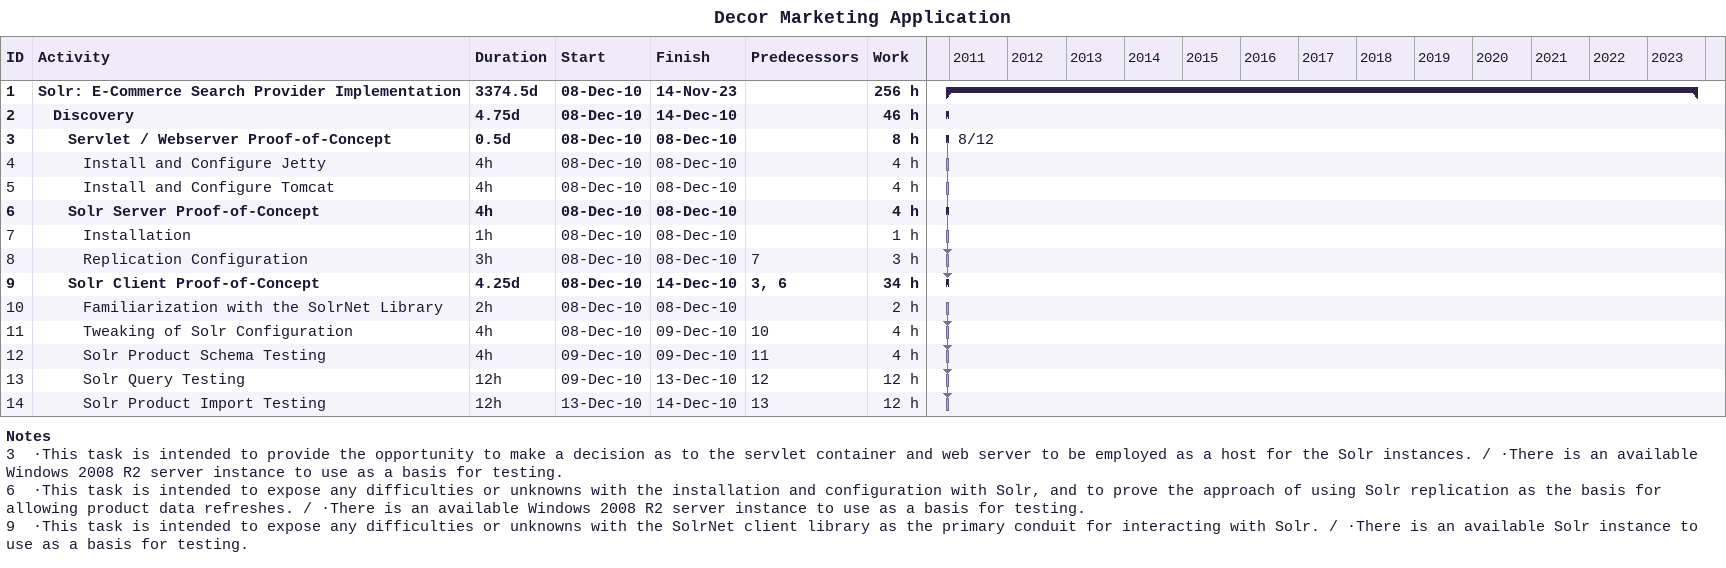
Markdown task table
Decor Marketing Application

| ID | Level | Task | Duration | Start | Finish | Predecessors | Work (h) |
|---|---|---|---|---|---|---|---|
| 1 | 1 | **Solr: E-Commerce Search Provider Implementation** | 3374.5d | 2010-12-08 | 2023-11-14 |  | 256 |
| 2 | 2 | **Discovery** | 4.75d | 2010-12-08 | 2010-12-14 |  | 46 |
| 3 | 3 | **Servlet / Webserver Proof-of-Concept** | 0.5d | 2010-12-08 | 2010-12-08 |  | 8 |
| 4 | 4 | Install and Configure Jetty | 4h | 2010-12-08 | 2010-12-08 |  | 4 |
| 5 | 4 | Install and Configure Tomcat | 4h | 2010-12-08 | 2010-12-08 |  | 4 |
| 6 | 3 | **Solr Server Proof-of-Concept** | 4h | 2010-12-08 | 2010-12-08 |  | 4 |
| 7 | 4 | Installation | 1h | 2010-12-08 | 2010-12-08 |  | 1 |
| 8 | 4 | Replication Configuration | 3h | 2010-12-08 | 2010-12-08 | 7 | 3 |
| 9 | 3 | **Solr Client Proof-of-Concept** | 4.25d | 2010-12-08 | 2010-12-14 | 3, 6 | 34 |
| 10 | 4 | Familiarization with the SolrNet Library | 2h | 2010-12-08 | 2010-12-08 |  | 2 |
| 11 | 4 | Tweaking of Solr Configuration | 4h | 2010-12-08 | 2010-12-09 | 10 | 4 |
| 12 | 4 | Solr Product Schema Testing | 4h | 2010-12-09 | 2010-12-09 | 11 | 4 |
| 13 | 4 | Solr Query Testing | 12h | 2010-12-09 | 2010-12-13 | 12 | 12 |
| 14 | 4 | Solr Product Import Testing | 12h | 2010-12-13 | 2010-12-14 | 13 | 12 |

Notes
- 3: ·This task is intended to provide the opportunity to make a decision as to the servlet container and web server to be employed as a host for the Solr instances. / ·There is an available Windows 2008 R2 server instance to use as a basis for testing.
- 6: ·This task is intended to expose any difficulties or unknowns with the installation and configuration with Solr, and to prove the approach of using Solr replication as the basis for allowing product data refreshes. / ·There is an available Windows 2008 R2 server instance to use as a basis for testing.
- 9: ·This task is intended to expose any difficulties or unknowns with the SolrNet client library as the primary conduit for interacting with Solr. / ·There is an available Solr instance to use as a basis for testing.
